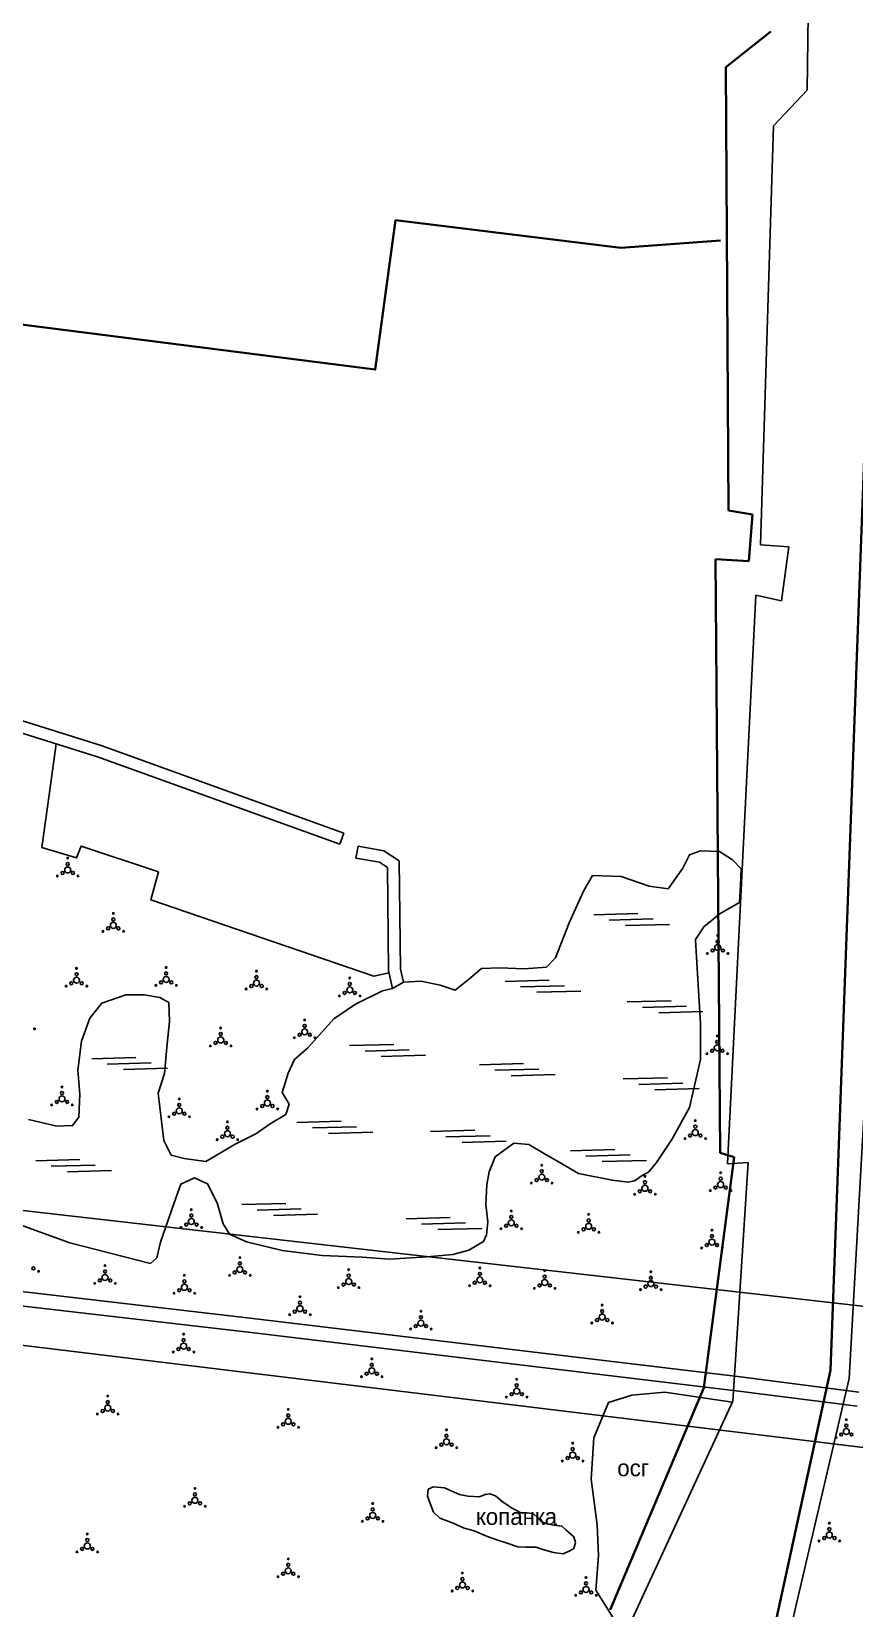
# Model space of a CAD drawing. Header units: millimetres. Extents: x 1378883 to 1389511, y 5662980 to 5673292.
# Drawn here: x 1380386 to 1380731, y 5669849 to 5670511 of the extents above; entities that cross this region are included whole.
import ezdxf

# ---------------------------------------------------------------- set-up
doc = ezdxf.new("R2010")
doc.units = ezdxf.units.MM
doc.layers.add('_5Інше', color=252, linetype='Continuous', lineweight=25)
for name, color, linetype in [('вулиці', 7, 'Continuous'), ('ВулНазва', 7, 'Continuous'), ('залізниця', 7, 'Continuous'), ('КартаСкан', 252, 'Continuous'), ('район', 6, 'Continuous'), ('Умовні познач', 7, 'Continuous')]:
    doc.layers.add(name, color=color, linetype=linetype)
doc.layers.get('ВулНазва').off()
picture_1 = doc.add_image_def('image1.tif', size_in_pixel=(29607, 29619))

# ---------------------------------------------------------------- blocks, each defined once
blk = doc.blocks.new('ЧорнаПрибер')
at = {"layer": '_5Інше', "color": 160}
blk.add_lwpolyline([(44004, 27740), (43276, 27823), (43218, 27896), (42694, 28070), (42657, 27748), (42855, 27678), (42930, 27916), (43183, 27846), (43250, 27771), (43990, 27681)], dxfattribs=at)
blk = doc.blocks.new('ЛвЗд')
at = {"layer": '_5Інше', "color": 204, "linetype": 'Continuous'}
for points in [[(43790.551, 28281.14), (43794.375, 28481.891)], [(43776.381, 28266.214), (43790.551, 28281.14)], [(43838.057, 28274.439), (43805, 27740)], [(43769.95, 28090.276), (43776.381, 28266.214)], [(43781.831, 28089.457), (43769.95, 28090.276)], [(43778.542, 28066.797), (43781.831, 28089.457)], [(43754.571, 27830.464), (43767.813, 28069.274)], [(43767.813, 28069.274), (43778.542, 28066.797)], [(43763.168, 27830.942), (43754.571, 27830.464)], [(43756.124, 27730.869), (43763.168, 27830.942)], [(43805, 27740), (43778.304, 27628.895)], [(43711.676, 27635.848), (43756.124, 27730.869)]]:
    blk.add_lwpolyline(points, dxfattribs=at)

msp = doc.modelspace()

# ---------------------------------------------------------------- linework, layer by layer
at = {"layer": 'вулиці', "color": 7, "lineweight": -2}
for points in [[(1380218.45, 5670439.91), (1380227.76, 5670415.82), (1380228.36, 5670407.48), (1380239.1, 5670294.16), (1380241.49, 5670262), (1380250.13, 5670259.33), (1380377.28, 5670223.21), (1380415.24, 5670211.3), (1380517.06, 5670174.54)], [(1380214.6, 5670436.02), (1380222.83, 5670414.72), (1380223.37, 5670407.07), (1380234.12, 5670293.73), (1380236.75, 5670258.24), (1380248.71, 5670254.53), (1380375.85, 5670218.42), (1380413.64, 5670206.57), (1380515.36, 5670169.84)], [(1380396.31, 5670212), (1380393.4, 5670190.6), (1380390.36, 5670168.44), (1380404.93, 5670164.1), (1380406.89, 5670169.1), (1380439.29, 5670158.23), (1380436.03, 5670146.5), (1380529.62, 5670114.46), (1380536.04, 5670115.92)], [(1380517.06, 5670174.54), (1380515.36, 5670169.84)], [(1380523.07, 5670169), (1380522.17, 5670164.08)], [(1380523.07, 5670169), (1380533.91, 5670167.03), (1380540.31, 5670162.84), (1380540.83, 5670117.41), (1380542.06, 5670112)], [(1380384.71, 5670054.32), (1380396.69, 5670051.5), (1380403.27, 5670051.74), (1380405.85, 5670055.26), (1380406.32, 5670064.88), (1380405.38, 5670074.97), (1380407.03, 5670087.18), (1380410.55, 5670096.8), (1380415.49, 5670103.14), (1380425.59, 5670106.66), (1380433.34, 5670106.66), (1380439.92, 5670105.48), (1380443.68, 5670103.37), (1380443.91, 5670095.39), (1380442.97, 5670086), (1380441.8, 5670073.56), (1380439.21, 5670065.35), (1380440.62, 5670053.62), (1380441.56, 5670045.4), (1380444.62, 5670039.3), (1380450.02, 5670037.89), (1380459.18, 5670036.72), (1380465.53, 5670040.47), (1380471.4, 5670043.99), (1380480.09, 5670048.22), (1380486.2, 5670052.44), (1380492.78, 5670056.43), (1380494.19, 5670060.66), (1380491.14, 5670065.59), (1380493.72, 5670073.8), (1380496.3, 5670079.43), (1380501.94, 5670084.36), (1380512.81, 5670096.61), (1380521.98, 5670102.71), (1380533.25, 5670108.35), (1380537.54, 5670109.32), (1380542.06, 5670112), (1380549.47, 5670112.34), (1380557.45, 5670110.69), (1380563.8, 5670108.58), (1380569.44, 5670113.04), (1380574.84, 5670117.73), (1380582.59, 5670117.97), (1380592.69, 5670117.5), (1380602.09, 5670118.2), (1380605.85, 5670122.19), (1380611.56, 5670136.84), (1380617.67, 5670150.21), (1380621.43, 5670156.79), (1380633.41, 5670156.32), (1380645.15, 5670152.33), (1380653.14, 5670151.15), (1380659.25, 5670159.84), (1380662.07, 5670165.47), (1380666.77, 5670167.11), (1380674.76, 5670166.88), (1380680.16, 5670163.36), (1380683.83, 5670159.58), (1380683.48, 5670152.56), (1380683.13, 5670145.43), (1380674.99, 5670140.83), (1380668.18, 5670135.19), (1380664.65, 5670129.8), (1380664.89, 5670124.87), (1380666.7, 5670094.61), (1380666.7, 5670079.46), (1380662.11, 5670059.26), (1380654.76, 5670045.94), (1380648.32, 5670036.3), (1380645.06, 5670032.36), (1380642.23, 5670030.71), (1380639.04, 5670028.6), (1380636.41, 5670028.04), (1380629.62, 5670028.81), (1380615.56, 5670031.62), (1380608.1, 5670035.95), (1380600.85, 5670040.17), (1380594.71, 5670043.8), (1380588.46, 5670044.3), (1380580.57, 5670038.63), (1380578.05, 5670032.29), (1380577.04, 5670027.06), (1380576.64, 5670018.61), (1380577.55, 5670011.26), (1380576.94, 5670005.83), (1380575.73, 5670003.01), (1380569.51, 5669999.48), (1380562.75, 5669997.65), (1380552, 5669996.69), (1380536.26, 5669995.68), (1380524.71, 5669996.52), (1380508.04, 5669997.23), (1380491.13, 5669999.34), (1380476.2, 5670002.86), (1380469.16, 5670006.13), (1380466.48, 5670010.46), (1380463.94, 5670019.32), (1380459.85, 5670027.34), (1380454.36, 5670029.74), (1380448.72, 5670027.2), (1380445.91, 5670019.32), (1380440.09, 5670002.82), (1380438.54, 5669996.2), (1380435.88, 5669993.87)], [(1380522.17, 5670164.08), (1380532.02, 5670162.29), (1380535.35, 5670160.12), (1380535.84, 5670116.82), (1380537.54, 5670109.32)], [(1379829.11, 5670160.26), (1379852.95, 5670154.76), (1379970.12, 5670123.52), (1380107.21, 5670083.47), (1380124.1, 5670077), (1380135.56, 5670067.43), (1380166, 5670033), (1380190.76, 5670006.88), (1380216.9, 5669999.49), (1380339.65, 5669986.96), (1380478.82, 5669970.77), (1380683.58, 5669946.17), (1380733.11, 5669939.84)], [(1379830.24, 5670153.84), (1379851.5, 5670148.93), (1379968.5, 5670117.74), (1380105.29, 5670077.78), (1380121.02, 5670071.76), (1380131.37, 5670063.11), (1380161.58, 5670028.95), (1380187.54, 5670001.56), (1380215.77, 5669993.57), (1380339, 5669980.99), (1380478.12, 5669964.81), (1380682.85, 5669940.21), (1380732.43, 5669933.87)], [(1380435.88, 5669993.87), (1380402.09, 5670002.53), (1380378.12, 5670011.2)], [(1380634.32, 5669838.26), (1380622.83, 5669856.62), (1380623.93, 5669871.18), (1380623.38, 5669884.09), (1380620.91, 5669903.32), (1380622.01, 5669920.63), (1380628.06, 5669935.46), (1380637.96, 5669938.48), (1380651.71, 5669939.86), (1380680.06, 5669935.61)], [(1380552.51, 5669899.04), (1380554.7, 5669900.1), (1380559.28, 5669899.61), (1380565.57, 5669896.78), (1380569.1, 5669896.08), (1380574.04, 5669895.87), (1380576.44, 5669896.78), (1380578.28, 5669897.14), (1380580.7, 5669896.33), (1380583.45, 5669893.94), (1380587.41, 5669891.19), (1380591.36, 5669889.14), (1380594.04, 5669889.07), (1380596.65, 5669888.72), (1380598.35, 5669887.17), (1380599.76, 5669885.61), (1380601.67, 5669884.63), (1380605.2, 5669883.99), (1380608.58, 5669883.57), (1380610.21, 5669882.02), (1380613.53, 5669879.06), (1380614.3, 5669876.73), (1380613.6, 5669874.19), (1380611.9, 5669873.13), (1380609.15, 5669871.93), (1380605.05, 5669872.43), (1380600.54, 5669873.7), (1380597.57, 5669874.68), (1380593.41, 5669874.75), (1380590.09, 5669874.82), (1380585.57, 5669876.45), (1380581.33, 5669877.86), (1380576.96, 5669879.34), (1380571.73, 5669881.59), (1380567.57, 5669882.65), (1380562.9, 5669884.84), (1380557.39, 5669886.89), (1380554.71, 5669889.36), (1380553.3, 5669893.03), (1380552.24, 5669896.13), (1380552.51, 5669899.04)]]:
    msp.add_lwpolyline(points, dxfattribs=at)
at = {"layer": 'вулиці', "color": 7}
for centre, radius in [((1380401.2, 5670161.55), 0.625), ((1380401.2, 5670164.05), 0.312), ((1380396.87, 5670156.55), 0.312), ((1380399.03, 5670157.8), 0.625), ((1380401.2, 5670159.05), 1.25), ((1380403.36, 5670157.8), 0.625), ((1380405.53, 5670156.55), 0.312), ((1380420.34, 5670140.8), 0.312), ((1380418.17, 5670134.55), 0.625), ((1380420.34, 5670135.8), 1.25), ((1380420.34, 5670138.3), 0.625), ((1380422.5, 5670134.55), 0.625), ((1380416.01, 5670133.3), 0.312), ((1380424.67, 5670133.3), 0.312), ((1380673.95, 5670126.5), 1.25), ((1380673.95, 5670129), 0.625), ((1380673.95, 5670131.5), 0.312), ((1380669.62, 5670124), 0.312), ((1380671.78, 5670125.25), 0.625), ((1380676.11, 5670125.25), 0.625), ((1380678.28, 5670124), 0.312), ((1380404.9, 5670115.27), 0.625), ((1380404.9, 5670117.77), 0.312), ((1380442.51, 5670113.11), 1.25), ((1380442.51, 5670115.61), 0.625), ((1380442.51, 5670118.11), 0.312), ((1380480.41, 5670114.08), 0.625), ((1380480.41, 5670116.58), 0.312), ((1380400.56, 5670110.27), 0.312), ((1380402.73, 5670111.52), 0.625), ((1380404.9, 5670112.77), 1.25), ((1380407.06, 5670111.52), 0.625), ((1380409.23, 5670110.27), 0.312), ((1380438.18, 5670110.61), 0.312), ((1380440.35, 5670111.86), 0.625), ((1380444.68, 5670111.86), 0.625), ((1380446.84, 5670110.61), 0.312), ((1380476.08, 5670109.08), 0.312), ((1380478.25, 5670110.33), 0.625), ((1380480.41, 5670111.58), 1.25), ((1380482.58, 5670110.33), 0.625), ((1380484.74, 5670109.08), 0.312), ((1380517.39, 5670107.45), 0.625), ((1380519.56, 5670108.7), 1.25), ((1380519.56, 5670111.2), 0.625), ((1380519.56, 5670113.7), 0.312), ((1380521.72, 5670107.45), 0.625), ((1380515.23, 5670106.2), 0.312), ((1380523.89, 5670106.2), 0.312), ((1380500.64, 5670096.1), 0.312), ((1380387.26, 5670092.36), 0.312), ((1380465.41, 5670087.69), 1.25), ((1380465.41, 5670090.19), 0.625), ((1380465.41, 5670092.69), 0.312), ((1380496.31, 5670088.6), 0.312), ((1380498.47, 5670089.85), 0.625), ((1380500.64, 5670091.1), 1.25), ((1380500.64, 5670093.6), 0.625), ((1380502.8, 5670089.85), 0.625), ((1380504.97, 5670088.6), 0.312), ((1380673.76, 5670089.4), 0.312), ((1380461.08, 5670085.19), 0.312), ((1380463.24, 5670086.44), 0.625), ((1380467.57, 5670086.44), 0.625), ((1380469.74, 5670085.19), 0.312), ((1380669.43, 5670081.9), 0.312), ((1380671.6, 5670083.15), 0.625), ((1380673.76, 5670084.4), 1.25), ((1380673.76, 5670086.9), 0.625), ((1380675.93, 5670083.15), 0.625), ((1380678.09, 5670081.9), 0.312), ((1380398.8, 5670067.93), 0.312), ((1380396.64, 5670061.68), 0.625), ((1380398.8, 5670062.93), 1.25), ((1380398.8, 5670065.43), 0.625), ((1380400.97, 5670061.68), 0.625), ((1380448.01, 5670062.93), 0.312), ((1380484.98, 5670061.19), 1.25), ((1380484.98, 5670063.69), 0.625), ((1380484.98, 5670066.19), 0.312), ((1380394.47, 5670060.43), 0.312), ((1380403.13, 5670060.43), 0.312), ((1380443.68, 5670055.43), 0.312), ((1380445.84, 5670056.68), 0.625), ((1380448.01, 5670057.93), 1.25), ((1380448.01, 5670060.43), 0.625), ((1380450.17, 5670056.68), 0.625), ((1380452.34, 5670055.43), 0.312), ((1380480.65, 5670058.69), 0.312), ((1380482.81, 5670059.94), 0.625), ((1380487.14, 5670059.94), 0.625), ((1380489.31, 5670058.69), 0.312), ((1380468.24, 5670048.31), 1.25), ((1380468.24, 5670050.81), 0.625), ((1380468.24, 5670053.31), 0.312), ((1380662.38, 5670047.54), 0.625), ((1380664.55, 5670048.79), 1.25), ((1380664.55, 5670051.29), 0.625), ((1380664.55, 5670053.79), 0.312), ((1380666.71, 5670047.54), 0.625), ((1380463.91, 5670045.81), 0.312), ((1380466.07, 5670047.06), 0.625), ((1380470.4, 5670047.06), 0.625), ((1380472.57, 5670045.81), 0.312), ((1380660.22, 5670046.29), 0.312), ((1380668.88, 5670046.29), 0.312), ((1380600.13, 5670035.08), 0.312), ((1380597.97, 5670028.83), 0.625), ((1380600.13, 5670030.08), 1.25), ((1380600.13, 5670032.58), 0.625), ((1380602.3, 5670028.83), 0.625), ((1380643.43, 5670027.91), 0.625), ((1380643.43, 5670030.41), 0.312), ((1380675.18, 5670026.94), 1.25), ((1380675.18, 5670029.44), 0.625), ((1380675.18, 5670031.94), 0.312), ((1380595.8, 5670027.58), 0.312), ((1380604.46, 5670027.58), 0.312), ((1380639.1, 5670022.91), 0.312), ((1380641.26, 5670024.16), 0.625), ((1380643.43, 5670025.41), 1.25), ((1380645.59, 5670024.16), 0.625), ((1380647.76, 5670022.91), 0.312), ((1380670.85, 5670024.44), 0.312), ((1380673.02, 5670025.69), 0.625), ((1380677.35, 5670025.69), 0.625), ((1380679.51, 5670024.44), 0.312), ((1380453.08, 5670016.44), 0.312), ((1380587.34, 5670015.91), 0.312), ((1380448.75, 5670008.94), 0.312), ((1380450.92, 5670010.19), 0.625), ((1380453.08, 5670011.44), 1.25), ((1380453.08, 5670013.94), 0.625), ((1380455.25, 5670010.19), 0.625), ((1380457.41, 5670008.94), 0.312), ((1380583.01, 5670008.41), 0.312), ((1380585.18, 5670009.66), 0.625), ((1380587.34, 5670010.91), 1.25), ((1380587.34, 5670013.41), 0.625), ((1380589.51, 5670009.66), 0.625), ((1380591.67, 5670008.41), 0.312), ((1380617.65, 5670008.18), 0.625), ((1380619.81, 5670009.43), 1.25), ((1380619.81, 5670011.93), 0.625), ((1380619.81, 5670014.43), 0.312), ((1380621.98, 5670008.18), 0.625), ((1380615.48, 5670006.93), 0.312), ((1380624.14, 5670006.93), 0.312), ((1380669.38, 5670001.56), 0.625), ((1380671.54, 5670002.81), 1.25), ((1380671.54, 5670005.31), 0.625), ((1380671.54, 5670007.81), 0.312), ((1380673.71, 5670001.56), 0.625), ((1380473.45, 5669996.33), 0.312), ((1380667.21, 5670000.31), 0.312), ((1380675.87, 5670000.31), 0.312), ((1380386.8, 5669991.79), 0.625), ((1380388.97, 5669990.54), 0.312), ((1380416.88, 5669987.95), 1.25), ((1380416.88, 5669990.45), 0.625), ((1380416.88, 5669992.95), 0.312), ((1380450.17, 5669988.83), 0.312), ((1380469.12, 5669988.83), 0.312), ((1380471.28, 5669990.08), 0.625), ((1380473.45, 5669991.33), 1.25), ((1380473.45, 5669993.83), 0.625), ((1380475.61, 5669990.08), 0.625), ((1380477.78, 5669988.83), 0.312), ((1380519.11, 5669988.73), 0.625), ((1380519.11, 5669991.23), 0.312), ((1380574.14, 5669989.46), 0.625), ((1380574.14, 5669991.96), 0.312), ((1380601.36, 5669988.34), 0.625), ((1380601.36, 5669990.84), 0.312), ((1380645.89, 5669987.85), 0.625), ((1380645.89, 5669990.35), 0.312), ((1380412.55, 5669985.45), 0.312), ((1380414.72, 5669986.7), 0.625), ((1380419.05, 5669986.7), 0.625), ((1380421.21, 5669985.45), 0.312), ((1380448.01, 5669982.58), 0.625), ((1380450.17, 5669983.83), 1.25), ((1380450.17, 5669986.33), 0.625), ((1380452.34, 5669982.58), 0.625), ((1380514.77, 5669983.73), 0.312), ((1380516.94, 5669984.98), 0.625), ((1380519.11, 5669986.23), 1.25), ((1380521.27, 5669984.98), 0.625), ((1380523.44, 5669983.73), 0.312), ((1380569.81, 5669984.46), 0.312), ((1380571.97, 5669985.71), 0.625), ((1380574.14, 5669986.96), 1.25), ((1380576.3, 5669985.71), 0.625), ((1380578.47, 5669984.46), 0.312), ((1380597.03, 5669983.34), 0.312), ((1380599.2, 5669984.59), 0.625), ((1380601.36, 5669985.84), 1.25), ((1380603.53, 5669984.59), 0.625), ((1380605.69, 5669983.34), 0.312), ((1380641.56, 5669982.85), 0.312), ((1380643.72, 5669984.1), 0.625), ((1380645.89, 5669985.35), 1.25), ((1380648.05, 5669984.1), 0.625), ((1380650.22, 5669982.85), 0.312), ((1380445.84, 5669981.33), 0.312), ((1380454.5, 5669981.33), 0.312), ((1380498.66, 5669974.86), 1.25), ((1380498.66, 5669977.36), 0.625), ((1380498.66, 5669979.86), 0.312), ((1380625.47, 5669976.34), 0.312), ((1380494.33, 5669972.36), 0.312), ((1380496.5, 5669973.61), 0.625), ((1380500.83, 5669973.61), 0.625), ((1380502.99, 5669972.36), 0.312), ((1380549.41, 5669968.79), 1.25), ((1380549.41, 5669971.29), 0.625), ((1380549.41, 5669973.79), 0.312), ((1380621.14, 5669968.84), 0.312), ((1380623.31, 5669970.09), 0.625), ((1380625.47, 5669971.34), 1.25), ((1380625.47, 5669973.84), 0.625), ((1380627.64, 5669970.09), 0.625), ((1380629.8, 5669968.84), 0.312), ((1380449.83, 5669961.64), 0.625), ((1380449.83, 5669964.14), 0.312), ((1380545.08, 5669966.29), 0.312), ((1380547.24, 5669967.54), 0.625), ((1380551.57, 5669967.54), 0.625), ((1380553.74, 5669966.29), 0.312), ((1380445.5, 5669956.64), 0.312), ((1380447.67, 5669957.89), 0.625), ((1380449.83, 5669959.14), 1.25), ((1380452, 5669957.89), 0.625), ((1380454.16, 5669956.64), 0.312), ((1380528.81, 5669948.78), 1.25), ((1380528.81, 5669951.28), 0.625), ((1380528.81, 5669953.78), 0.312), ((1380524.48, 5669946.28), 0.312), ((1380526.64, 5669947.53), 0.625), ((1380530.97, 5669947.53), 0.625), ((1380533.14, 5669946.28), 0.312), ((1380589.61, 5669942.71), 0.625), ((1380589.61, 5669945.21), 0.312), ((1380418.01, 5669935.63), 0.625), ((1380418.01, 5669938.13), 0.312), ((1380585.28, 5669937.71), 0.312), ((1380587.45, 5669938.96), 0.625), ((1380589.61, 5669940.21), 1.25), ((1380591.78, 5669938.96), 0.625), ((1380593.94, 5669937.71), 0.312), ((1380413.68, 5669930.63), 0.312), ((1380415.85, 5669931.88), 0.625), ((1380418.01, 5669933.13), 1.25), ((1380420.18, 5669931.88), 0.625), ((1380422.34, 5669930.63), 0.312), ((1380493.74, 5669927.54), 1.25), ((1380493.74, 5669930.04), 0.625), ((1380493.74, 5669932.54), 0.312), ((1380489.41, 5669925.04), 0.312), ((1380491.57, 5669926.29), 0.625), ((1380495.9, 5669926.29), 0.625), ((1380498.07, 5669925.04), 0.312), ((1380560.14, 5669923.97), 0.312), ((1380725.76, 5669922.02), 0.625), ((1380727.92, 5669923.27), 1.25), ((1380727.92, 5669925.77), 0.625), ((1380727.92, 5669928.27), 0.312), ((1380730.09, 5669922.02), 0.625), ((1380555.81, 5669916.47), 0.312), ((1380557.98, 5669917.72), 0.625), ((1380560.14, 5669918.97), 1.25), ((1380560.14, 5669921.47), 0.625), ((1380562.31, 5669917.72), 0.625), ((1380564.47, 5669916.47), 0.312), ((1380613.11, 5669915.88), 0.625), ((1380613.11, 5669918.38), 0.312), ((1380723.59, 5669920.77), 0.312), ((1380608.78, 5669910.88), 0.312), ((1380610.95, 5669912.13), 0.625), ((1380613.11, 5669913.38), 1.25), ((1380615.28, 5669912.13), 0.625), ((1380617.44, 5669910.88), 0.312), ((1380454.57, 5669896.88), 0.625), ((1380454.57, 5669899.38), 0.312), ((1380450.24, 5669891.88), 0.312), ((1380452.4, 5669893.13), 0.625), ((1380454.57, 5669894.38), 1.25), ((1380456.74, 5669893.13), 0.625), ((1380458.9, 5669891.88), 0.312), ((1380529.18, 5669888.04), 1.25), ((1380529.18, 5669890.54), 0.625), ((1380529.18, 5669893.04), 0.312), ((1380524.85, 5669885.54), 0.312), ((1380527.01, 5669886.79), 0.625), ((1380531.34, 5669886.79), 0.625), ((1380533.51, 5669885.54), 0.312), ((1380720.8, 5669882.3), 0.625), ((1380720.8, 5669884.8), 0.312), ((1380409.42, 5669875.23), 1.25), ((1380409.42, 5669877.73), 0.625), ((1380409.42, 5669880.23), 0.312), ((1380716.47, 5669877.3), 0.312), ((1380718.64, 5669878.55), 0.625), ((1380720.8, 5669879.8), 1.25), ((1380722.97, 5669878.55), 0.625), ((1380725.13, 5669877.3), 0.312), ((1380405.09, 5669872.73), 0.312), ((1380407.26, 5669873.98), 0.625), ((1380411.59, 5669873.98), 0.625), ((1380413.75, 5669872.73), 0.312), ((1380493.73, 5669869.8), 0.312), ((1380489.4, 5669862.3), 0.312), ((1380491.56, 5669863.55), 0.625), ((1380493.73, 5669864.8), 1.25), ((1380493.73, 5669867.3), 0.625), ((1380495.89, 5669863.55), 0.625), ((1380498.06, 5669862.3), 0.312), ((1380566.85, 5669863.83), 0.312), ((1380562.52, 5669856.33), 0.312), ((1380564.68, 5669857.58), 0.625), ((1380566.85, 5669858.83), 1.25), ((1380566.85, 5669861.33), 0.625), ((1380569.01, 5669857.58), 0.625), ((1380571.18, 5669856.33), 0.312), ((1380616.53, 5669855.72), 0.625), ((1380618.7, 5669856.97), 1.25), ((1380618.7, 5669859.47), 0.625), ((1380618.7, 5669861.97), 0.312), ((1380620.86, 5669855.72), 0.625), ((1380614.37, 5669854.47), 0.312), ((1380623.03, 5669854.47), 0.312)]:
    msp.add_circle(centre, radius, dxfattribs=at)
at = {"layer": 'район', "color": 6, "lineweight": 35}
for p, q in [((1380696.21, 5670511.18), (1380677.32, 5670496.17)), ((1380677.32, 5670496.17), (1380678.5, 5670309.94)), ((1380721.32, 5669949.08), (1380741.09, 5670487.35)), ((1380678.5, 5670309.94), (1380688.56, 5670308.3)), ((1380688.56, 5670308.3), (1380687.03, 5670288.66)), ((1380687.03, 5670288.66), (1380673.04, 5670289.52)), ((1380673.04, 5670289.52), (1380674.94, 5670040.28)), ((1380680.85, 5670038.49), (1380668.08, 5669941.63)), ((1380674.94, 5670040.28), (1380680.85, 5670038.49)), ((1380697.39, 5669839.01), (1380721.32, 5669949.08)), ((1380668.08, 5669941.63), (1380628.76, 5669848.37))]:
    msp.add_line(p, q, dxfattribs=at)
msp.add_lwpolyline([(1380675.09, 5670423.4), (1380633.27, 5670420.35), (1380538.81, 5670431.87), (1380530.24, 5670369.18), (1380229.81, 5670407.48), (1380227.16, 5670450.71), (1379975.24, 5670542.72), (1379665.68, 5670650.56)], dxfattribs=at)
at = {"layer": 'Умовні познач', "color": 0, "lineweight": 25}
for p, q in [((1380621.94, 5670140.25), (1380640.44, 5670140.76)), ((1380628.39, 5670137.97), (1380646.89, 5670138.49)), ((1380635.21, 5670135.7), (1380653.71, 5670136.21)), ((1380584.74, 5670112.24), (1380603.24, 5670112.76)), ((1380591.19, 5670109.97), (1380609.69, 5670110.48)), ((1380598.01, 5670107.7), (1380616.52, 5670108.21)), ((1380635.96, 5670103.63), (1380654.46, 5670104.14)), ((1380642.4, 5670101.35), (1380660.9, 5670101.87)), ((1380649.23, 5670099.08), (1380667.73, 5670099.59)), ((1380519.51, 5670085.32), (1380538.01, 5670085.83)), ((1380525.96, 5670083.04), (1380544.46, 5670083.56)), ((1380532.78, 5670080.77), (1380551.28, 5670081.28)), ((1380411.32, 5670079.82), (1380429.82, 5670080.33)), ((1380417.76, 5670077.55), (1380436.27, 5670078.06)), ((1380424.59, 5670075.27), (1380443.09, 5670075.79)), ((1380573.96, 5670077.24), (1380592.46, 5670077.75)), ((1380580.41, 5670074.96), (1380598.91, 5670075.48)), ((1380587.23, 5670072.69), (1380605.73, 5670073.21)), ((1380634.34, 5670071.31), (1380652.84, 5670071.83)), ((1380640.79, 5670069.04), (1380659.29, 5670069.55)), ((1380647.61, 5670066.77), (1380666.11, 5670067.28)), ((1380497.41, 5670053), (1380515.91, 5670053.52)), ((1380503.85, 5670050.73), (1380522.36, 5670051.24)), ((1380510.68, 5670048.46), (1380529.18, 5670048.97)), ((1380553.47, 5670049.23), (1380571.98, 5670049.75)), ((1380559.92, 5670046.96), (1380578.42, 5670047.47)), ((1380566.75, 5670044.69), (1380585.25, 5670045.2)), ((1380612.24, 5670041.16), (1380630.74, 5670041.67)), ((1380387.82, 5670036.93), (1380406.32, 5670037.44)), ((1380394.27, 5670034.66), (1380412.77, 5670035.17)), ((1380618.68, 5670038.88), (1380637.18, 5670039.4)), ((1380625.51, 5670036.61), (1380644.01, 5670037.12)), ((1380401.09, 5670032.38), (1380419.59, 5670032.9)), ((1380474.23, 5670018.54), (1380492.73, 5670019.05)), ((1380480.67, 5670016.27), (1380499.17, 5670016.78)), ((1380487.5, 5670013.99), (1380506, 5670014.51)), ((1380543.23, 5670012.61), (1380561.73, 5670013.13)), ((1380549.68, 5670010.34), (1380568.18, 5670010.85)), ((1380556.5, 5670008.07), (1380575.01, 5670008.58))]:
    msp.add_line(p, q, dxfattribs=at)

# ---------------------------------------------------------------- block references
at = {"layer": 'ВулНазва', "color": 7, "lineweight": 9, "rotation": 0.3369352804470327}
msp.add_blockref('ЛвЗд', (1337087.97, 5641948.35), dxfattribs=at)
at = {"layer": 'залізниця'}
msp.add_blockref('ЧорнаПрибер', (1336924.52, 5642213.76), dxfattribs=at)

# ---------------------------------------------------------------- texts
at = {"layer": 'вулиці', "color": 7}
for s, p in [('осг', (1380631.79, 5669904.48)), ('копанка', (1380572.52, 5669884.06))]:
    msp.add_text(s, height=7, dxfattribs=at).set_placement(p)

# ---------------------------------------------------------------- pictures from other files: only their frames are drawn
at = {"layer": 'КартаСкан'}
image = msp.add_image(picture_1, insert=(1378952.03, 5663192.31), size_in_units=(10026.9, 10030.97), rotation=0.395435, dxfattribs=at)
image.dxf.flags = 15

doc.saveas('drawing.dxf')
